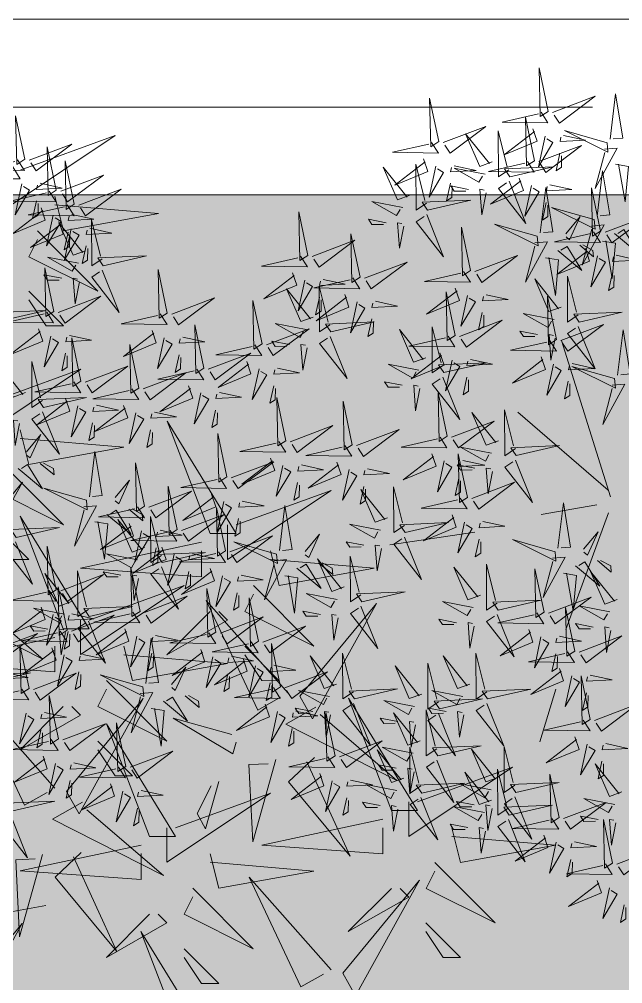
# Model space of a CAD drawing. Header units: millimetres. Extents: x 56222 to 120458, y -162468 to -121287.
# Drawn here: x 115799.9 to 115815.37, y -158119.35 to -158094.63 of the extents above; entities that cross this region are included whole.
import ezdxf

# ---------------------------------------------------------------- set-up
doc = ezdxf.new("R2010")
doc.units = ezdxf.units.MM
doc.header["$MEASUREMENT"] = 0
doc.linetypes.add('ACAD_ISO04W100', pattern=[30, 24, -3, 0, -3])
doc.layers.add('GARDEN', color=7, linetype='Continuous')
for name, color, linetype, lineweight in [('GROUND FLOOR', 7, 'Continuous', 9), ('L-shrub', 63, 'Continuous', 5), ('X_GARDEN ( HATCH )', 251, 'Continuous', 9)]:
    doc.layers.add(name, color=color, linetype=linetype, lineweight=lineweight)

# ---------------------------------------------------------------- blocks, each defined once
blk = doc.blocks.new('bamboo')
at = {"layer": 'L-shrub', "color": 32}
for p, q in [((-12.4, 39.5), (-247.1, 564.2)), ((-23.6, 61.9), (-370, 296.3)), ((-57.1, 6), (-247.1, -49.8)), ((-12.4, -16.3), (-113, -440.5)), ((-470.6, -139.1), (-761.2, -217.2)), ((-124.2, -652.6), (-157.7, -842.3))]:
    blk.add_line(p, q, dxfattribs=at)
at = {"layer": 'L-shrub'}
for points in [[(-387.8, 1356.5), (-437.1, 1504.1), (-413.6, 1335.2), (-387.8, 1356.5)], [(-372, 1355), (-230.1, 1428.5), (-343.6, 1320.5), (-364.9, 1346.4)], [(-160.7, 1284.9), (-160, 1444.8), (-116.9, 1294.1), (-149.7, 1287.2)], [(581.6, 1302), (532.2, 1449.6), (555.7, 1280.7), (581.6, 1302)], [(597.3, 1300.4), (739.2, 1374), (625.7, 1265.9), (604.4, 1291.8)], [(704.4, 1206.5), (655.1, 1354.1), (678.6, 1185.2), (704.4, 1206.5)], [(-412.1, 1350.9), (-383.7, 1316.4), (-543.9, 1300.2), (-420.7, 1343.8)], [(-415.1, 1179.2), (-464.4, 1326.8), (-440.9, 1157.9), (-415.1, 1179.2)], [(-433.8, 1289.5), (-414, 1248), (-523, 1187.1), (-426.7, 1280.9)], [(-169.3, 1271.7), (-323, 1296.4), (-162.4, 1238.9), (-169.3, 1271.7)], [(557.2, 1296.4), (585.7, 1261.9), (425.4, 1245.7), (548.6, 1289.3)], [(772.7, 1165.6), (723.3, 1313.2), (746.9, 1144.3), (772.7, 1165.6)], [(-740.7, 1205), (-598.8, 1278.5), (-712.2, 1170.5), (-733.6, 1196.4)], [(-500.1, 1137.3), (-534, 1108.2), (-553.5, 1268), (-507.4, 1145.8)], [(-399.4, 1177.7), (-257.4, 1251.3), (-370.9, 1143.2), (-392.2, 1169.1)], [(-388.2, 1269.3), (-398.7, 1159.2), (-358.2, 1250.5), (-381.1, 1260.6)], [(-323.8, 1278.9), (-245.2, 1271.3), (-333.9, 1256.1), (-332.4, 1271.8)], [(-175.7, 1247.6), (-131.9, 1256.8), (-191.9, 1107.3), (-173.4, 1236.6)], [(720.2, 1205), (862.1, 1278.5), (748.6, 1170.5), (727.3, 1196.4)], [(-561.9, 1157.8), (-603.1, 1137.1), (-666.2, 1244.8), (-570.4, 1150.5)], [(645.6, 1224.3), (724.2, 1216.7), (635.4, 1201.5), (637, 1217.2)], [(788.4, 1164.1), (930.3, 1237.6), (816.9, 1129.6), (795.5, 1155.5)], [(-329.8, 1216), (-335.8, 1153.1), (-318.6, 1167.3), (-322.7, 1207.4)], [(-131.4, 1199.8), (-85.3, 1198.1), (-81.9, 1073.4), (-120.4, 1202.1)], [(680.1, 1200.9), (708.6, 1166.4), (548.3, 1150.2), (671.5, 1193.8)], [(581.2, 1214.7), (570.7, 1104.6), (611.1, 1195.9), (588.3, 1206.1)], [(-439.4, 1173.7), (-411, 1139.2), (-571.2, 1122.9), (-448, 1166.6)], [(-494, 1113.1), (-347.5, 1165.5), (-515.9, 1138.5), (-494, 1113.1)], [(-174.3, 1012.2), (-173.7, 1172.1), (-130.6, 1021.4), (-163.4, 1014.5)], [(748.4, 1160), (776.8, 1125.5), (616.6, 1109.3), (739.8, 1152.9)], [(639.6, 1161.5), (633.5, 1098.6), (650.8, 1112.8), (646.7, 1152.8)], [(-802.5, 1139.6), (-782.6, 1098), (-891.6, 1037.1), (-795.3, 1130.9)], [(-773.2, 987.3), (-807.1, 958.2), (-826.6, 1118), (-780.4, 995.8)], [(-756.8, 1119.3), (-767.3, 1009.2), (-726.8, 1100.5), (-749.7, 1110.6)], [(-692.4, 1128.9), (-613.8, 1121.3), (-702.5, 1106.1), (-701, 1121.8)], [(-581.3, 1111.7), (-691.5, 1120), (-599.4, 1081.4), (-589.8, 1104.4)], [(658.4, 1139.6), (678.2, 1098), (569.2, 1037.1), (665.5, 1130.9)], [(704, 1119.3), (693.5, 1009.2), (734, 1100.5), (711.2, 1110.6)], [(768.4, 1128.9), (847.1, 1121.3), (758.3, 1106.1), (759.8, 1121.8)], [(892.5, 987.3), (858.6, 958.2), (839.1, 1118), (885.2, 995.8)], [(-461.1, 1112.3), (-441.3, 1070.7), (-550.3, 1009.8), (-454, 1103.7)], [(-495.2, 1097.3), (-418.8, 957), (-529.1, 1068.2), (-503.7, 1090.1)], [(-415.5, 1092), (-426, 981.9), (-385.5, 1073.2), (-408.4, 1083.4)], [(-365.5, 930.4), (-364.8, 1090.2), (-321.7, 939.6), (-354.5, 932.7)], [(-351.1, 1101.6), (-272.5, 1094), (-361.2, 1078.8), (-359.7, 1094.5)], [(-155.7, 961.1), (-205, 1108.7), (-181.5, 939.8), (-155.7, 961.1)], [(726.6, 1098.6), (746.5, 1057), (637.5, 996.2), (733.8, 1090)], [(830.7, 1007.8), (789.5, 987.1), (726.4, 1094.8), (822.2, 1000.5)], [(836.7, 1088), (915.3, 1080.4), (826.6, 1065.2), (828.1, 1080.9)], [(-698.4, 1066), (-704.4, 1003.1), (-687.2, 1017.3), (-691.3, 1057.4)], [(-633.3, 1052.3), (-696.3, 1057), (-681.8, 1040.1), (-641.8, 1045)], [(-570.3, 1047.5), (-576.3, 968.8), (-593.4, 1057.2), (-577.6, 1056)], [(762.4, 1066), (756.4, 1003.1), (773.6, 1017.3), (769.5, 1057.4)], [(772.3, 1078.4), (761.8, 968.3), (802.3, 1059.6), (779.4, 1069.7)], [(-357.1, 1038.7), (-363.1, 975.8), (-345.9, 990), (-350, 1030.1)], [(-183, 999), (-336.7, 1023.7), (-176.1, 966.2), (-183, 999)], [(-140, 959.5), (2, 1033.1), (-111.5, 925), (-132.8, 950.9)], [(830.7, 1025.1), (824.7, 962.2), (841.9, 976.4), (837.8, 1016.5)], [(898.5, 963.1), (1045.1, 1015.5), (876.7, 988.5), (898.5, 963.1)], [(-275.7, 937.9), (-232.5, 1004), (-260.1, 918.3), (-273.4, 927)], [(-189.3, 974.8), (-145.6, 984), (-205.5, 834.6), (-187, 963.9)], [(-854.3, 961.7), (-964.6, 970), (-872.5, 931.4), (-862.8, 954.4)], [(-768.3, 947.3), (-691.9, 807), (-802.2, 918.2), (-776.8, 940.1)], [(-180, 955.5), (-151.6, 921), (-311.8, 904.8), (-188.6, 948.4)], [(-105.9, 958.2), (-13.2, 897.8), (-75.4, 976), (-94.9, 960.5)], [(811.3, 961.7), (701, 970), (793.1, 931.4), (802.8, 954.4)], [(897.3, 947.3), (973.8, 807), (863.4, 918.2), (888.9, 940.1)], [(1141.3, 824.7), (1092, 972.3), (1115.5, 803.4), (1141.3, 824.7)], [(-592.6, 770.2), (-641.9, 917.8), (-618.4, 748.9), (-592.6, 770.2)], [(-374.1, 917.2), (-527.8, 941.9), (-367.2, 884.4), (-374.1, 917.2)], [(-145, 927.1), (-99, 925.4), (-95.6, 800.6), (-134.1, 929.4)], [(745.4, 783.8), (696, 931.4), (719.6, 762.5), (745.4, 783.8)], [(-843.4, 897.5), (-849.4, 818.8), (-866.4, 907.2), (-850.7, 906)], [(-380.5, 893), (-336.7, 902.2), (-396.6, 752.7), (-378.2, 882.1)], [(-297, 876.4), (-204.4, 816), (-266.5, 894.2), (-286.1, 878.7)], [(-201.7, 894.1), (-181.9, 852.5), (-290.9, 791.6), (-194.6, 885.5)], [(-222.7, 903.4), (-169.8, 868.9), (-174.4, 890.7), (-211.8, 905.7)], [(-91.7, 883.5), (-13.1, 875.8), (-101.8, 860.6), (-100.3, 876.4)], [(759.2, 902.3), (696.2, 907), (710.8, 890.1), (750.8, 895)], [(822.2, 897.5), (816.2, 818.8), (799.2, 907.2), (815, 906)], [(1157.1, 823.2), (1299, 896.7), (1185.5, 788.7), (1164.2, 814.6)], [(-336.2, 845.3), (-290.1, 843.6), (-286.7, 718.8), (-325.2, 847.6)], [(-156.1, 873.8), (-166.6, 763.7), (-126.1, 855), (-149, 865.2)], [(761.1, 782.3), (903, 855.8), (789.6, 747.8), (768.2, 773.7)], [(-576.8, 768.6), (-434.9, 842.2), (-548.4, 734.1), (-569.7, 760)], [(-97.7, 820.6), (-103.7, 757.7), (-86.5, 771.9), (-90.6, 811.9)], [(1117, 819.1), (1145.4, 784.6), (985.2, 768.4), (1108.4, 812)], [(-199.8, 660.1), (-233.7, 630.9), (-253.2, 790.8), (-207, 668.5)], [(570.9, 731.3), (717.4, 783.7), (549, 756.7), (570.9, 731.3)], [(721.1, 778.2), (749.5, 743.7), (589.3, 727.5), (712.5, 771.1)], [(1291.5, 647.4), (1242.1, 795), (1265.7, 626.1), (1291.5, 647.4)], [(-959.1, 700.5), (-817.2, 774), (-930.7, 666), (-952, 691.8)], [(-616.9, 764.6), (-588.5, 730.1), (-748.7, 713.9), (-625.5, 757.5)], [(-261.6, 680.5), (-302.7, 659.9), (-365.8, 767.6), (-270, 673.2)], [(1095.3, 757.7), (1115.1, 716.2), (1006.1, 655.3), (1102.4, 749.1)], [(1205.3, 747.1), (1283.9, 739.5), (1195.2, 724.3), (1196.7, 740)], [(-264.9, 565.6), (-314.3, 713.2), (-290.7, 544.3), (-264.9, 565.6)], [(699.3, 716.8), (719.2, 675.2), (610.2, 614.4), (706.4, 708.2)], [(1140.9, 737.5), (1130.4, 627.4), (1170.9, 718.7), (1148, 728.8)], [(1307.2, 645.9), (1449.1, 719.5), (1335.7, 611.4), (1314.3, 637.3)], [(-638.6, 703.2), (-618.8, 661.6), (-727.8, 600.7), (-631.5, 694.6)], [(-593, 682.9), (-603.5, 572.8), (-563, 664.1), (-585.9, 674.3)], [(-528.6, 692.6), (-450, 684.9), (-538.7, 669.7), (-537.2, 685.5)], [(-193.7, 635.8), (-47.1, 688.2), (-215.5, 661.2), (-193.7, 635.8)], [(745, 696.6), (734.5, 586.5), (774.9, 677.8), (752.1, 687.9)], [(809.4, 706.2), (888, 698.6), (799.3, 683.4), (800.8, 699.1)], [(868.3, 552), (818.9, 699.6), (842.4, 530.7), (868.3, 552)], [(1073.1, 552), (1023.7, 699.6), (1047.2, 530.7), (1073.1, 552)], [(1199.3, 684.2), (1193.3, 621.3), (1210.5, 635.5), (1206.4, 675.6)], [(-280.9, 634.5), (-391.2, 642.7), (-299.1, 604.1), (-289.4, 627.2)], [(803.4, 643.3), (797.4, 580.4), (814.6, 594.6), (810.5, 634.7)], [(-910.8, 624.4), (-832.2, 616.8), (-921, 601.5), (-919.5, 617.3)], [(-534.6, 629.7), (-540.6, 566.8), (-523.4, 581), (-527.5, 621)], [(-249.2, 564.1), (-107.3, 637.7), (-220.7, 529.6), (-242.1, 555.5)], [(-194.9, 620.1), (-118.4, 479.7), (-228.8, 591), (-203.4, 612.8)], [(-37.8, 466.8), (-37.2, 626.6), (5.9, 476), (-26.9, 469.1)], [(884, 550.5), (1025.9, 624), (912.4, 516), (891.1, 541.8)], [(1088.8, 550.5), (1230.7, 624), (1117.2, 516), (1095.9, 541.8)], [(1267.2, 641.9), (1295.6, 607.4), (1135.4, 591.1), (1258.6, 634.8)], [(-333, 575), (-396, 579.7), (-381.4, 562.8), (-341.5, 567.7)], [(-270, 570.3), (-276, 491.5), (-293, 579.9), (-277.2, 578.7)], [(680.5, 489.6), (639.3, 469), (576.2, 576.7), (672, 482.3)], [(742.3, 469.2), (708.4, 440), (688.9, 599.9), (735, 477.6)], [(1245.4, 580.5), (1265.3, 538.9), (1156.3, 478), (1252.6, 571.9)], [(-289.2, 560), (-260.8, 525.6), (-421, 509.3), (-297.8, 552.9)], [(843.9, 546.4), (872.4, 511.9), (712.1, 495.7), (835.3, 539.3)], [(1048.7, 546.4), (1077.2, 511.9), (916.9, 495.7), (1040.1, 539.3)], [(1291.1, 560.2), (1280.6, 450.1), (1321.1, 541.4), (1298.2, 551.6)], [(1355.5, 569.8), (1434.1, 562.2), (1345.4, 547), (1346.9, 562.7)], [(-712.1, 448.7), (-753.3, 428.1), (-816.4, 535.7), (-720.6, 441.4)], [(-200.9, 488), (-122.3, 480.4), (-211, 465.2), (-209.5, 480.9)], [(-46.5, 453.6), (-200.1, 478.3), (-39.6, 420.8), (-46.5, 453.6)], [(748.4, 444.9), (894.9, 497.3), (726.5, 470.3), (748.4, 444.9)], [(822.2, 485), (842, 443.4), (733.1, 382.6), (829.3, 476.4)], [(932.3, 474.4), (1010.9, 466.8), (922.2, 451.6), (923.7, 467.3)], [(1027, 485), (1046.8, 443.4), (937.9, 382.6), (1034.1, 476.4)], [(1137.1, 474.4), (1215.7, 466.8), (1126.9, 451.6), (1128.4, 467.3)], [(1349.5, 506.9), (1343.5, 444), (1360.7, 458.2), (1356.6, 498.3)], [(867.9, 464.7), (857.4, 354.7), (897.8, 446), (875, 456.1)], [(1072.7, 464.7), (1062.1, 354.7), (1102.6, 446), (1079.8, 456.1)], [(-731.5, 402.7), (-841.7, 410.9), (-749.6, 372.3), (-739.9, 395.4)], [(-206.9, 425.1), (-212.9, 362.2), (-195.7, 376.4), (-199.8, 416.5)], [(-52.8, 429.4), (-9, 438.6), (-69, 289.1), (-50.5, 418.5)], [(747.2, 429.2), (823.6, 288.8), (713.3, 400), (738.7, 421.9)], [(926.3, 411.5), (920.3, 348.6), (937.5, 362.8), (933.4, 402.9)], [(1131.1, 411.5), (1125, 348.6), (1142.3, 362.8), (1138.2, 402.9)], [(672.1, 379.4), (666.1, 300.6), (649, 389), (664.8, 387.8)], [(-783.5, 343.2), (-846.5, 347.9), (-832, 331), (-792, 335.9)], [(-720.5, 338.5), (-726.5, 259.7), (-743.5, 348.1), (-727.8, 346.9)], [(707.3, 283.4), (750.5, 349.5), (722.8, 263.8), (709.6, 272.4)], [(-606.2, 183.8), (-655.6, 331.4), (-632, 162.5), (-606.2, 183.8)], [(945.2, 153.2), (945.8, 313), (988.9, 162.4), (956.1, 155.5)], [(-425.4, 189.6), (-466.6, 169), (-529.7, 276.7), (-433.9, 182.4)], [(-363.6, 169.2), (-397.5, 140), (-417, 299.9), (-370.9, 177.6)], [(1141.3, 142.9), (1092, 290.5), (1115.5, 121.6), (1141.3, 142.9)], [(-590.5, 182.3), (-448.6, 255.9), (-562, 147.8), (-583.4, 173.7)], [(686, 221.8), (778.6, 161.5), (716.5, 239.7), (696.9, 224.1)], [(760.2, 248.9), (813.2, 214.4), (808.6, 236.2), (771.2, 251.2)], [(1035, 160.6), (1078.2, 226.8), (1050.5, 141.1), (1037.3, 149.7)], [(1157.1, 141.4), (1299, 214.9), (1185.5, 106.9), (1164.2, 132.8)], [(1264.2, 74.7), (1214.8, 222.3), (1238.4, 53.4), (1264.2, 74.7)], [(-630.5, 178.2), (-602.1, 143.7), (-762.3, 127.5), (-639.2, 171.1)], [(-357.5, 145), (-210.9, 197.3), (-379.3, 170.3), (-357.5, 145)], [(-444.7, 143.6), (-555, 151.8), (-462.9, 113.3), (-453.2, 136.3)], [(936.5, 139.9), (782.9, 164.7), (943.4, 107.2), (936.5, 139.9)], [(1117, 137.3), (1145.4, 102.8), (985.2, 86.6), (1108.4, 130.2)], [(1279.9, 73.2), (1421.8, 146.8), (1308.4, 38.7), (1287, 64.6)], [(1441.7, 20.2), (1392.3, 167.8), (1415.9, -1.1), (1441.7, 20.2)], [(-510.6, -20.7), (-560, 126.9), (-536.5, -42), (-510.6, -20.7)], [(-542.2, 106.2), (-463.6, 98.6), (-552.3, 83.4), (-550.8, 99.1)], [(930.2, 115.8), (973.9, 125), (914, -24.5), (932.5, 104.9)], [(1013.6, 99.1), (1106.3, 38.8), (1044.2, 116.9), (1024.6, 101.4)], [(1087.9, 126.1), (1140.9, 91.6), (1136.3, 113.5), (1098.9, 128.4)], [(1220.1, -21.7), (1186.2, -50.9), (1166.7, 109), (1212.8, -13.3)], [(-606.6, 96.6), (-617.1, -13.5), (-576.7, 77.8), (-599.5, 88)], [(-496.8, 84.1), (-559.8, 88.8), (-545.3, 71.9), (-505.3, 76.8)], [(974.5, 68.1), (1020.5, 66.3), (1023.9, -58.4), (985.4, 70.4)], [(1095.3, 76), (1115.1, 34.4), (1006.1, -26.5), (1102.4, 67.3)], [(1158.3, -1.3), (1117.1, -21.9), (1054.1, 85.8), (1149.8, -8.5)], [(1239.9, 69.2), (1268.3, 34.7), (1108.1, 18.4), (1231.3, 62.1)], [(1457.4, 18.7), (1599.3, 92.2), (1485.9, -15.8), (1464.5, 10)], [(-548.2, 43.3), (-554.2, -19.6), (-537, -5.4), (-541.1, 34.7)], [(-494.9, -22.2), (-353, 51.3), (-466.5, -56.7), (-487.8, -30.9)], [(1140.9, 55.7), (1130.4, -54.4), (1170.9, 36.9), (1148, 47)], [(1205.3, 65.3), (1283.9, 57.7), (1195.2, 42.5), (1196.7, 58.2)], [(707.4, -18.7), (854, 33.7), (685.6, 6.7), (707.4, -18.7)], [(1218.1, 7.8), (1238, -33.8), (1129, -94.7), (1225.2, -0.8)], [(1199.3, 2.4), (1193.3, -60.5), (1210.5, -46.3), (1206.4, -6.2)], [(1226.2, -46), (1372.8, 6.4), (1204.4, -20.6), (1226.2, -46)], [(1417.4, 14.6), (1445.8, -19.9), (1285.6, -36.1), (1408.7, 7.5)], [(-535, -26.3), (-506.5, -60.8), (-666.8, -77), (-543.6, -33.4)], [(-174.3, -160.5), (-173.7, -0.6), (-130.6, -151.3), (-163.4, -158.2)], [(1263.8, -12.5), (1253.3, -122.6), (1293.7, -31.3), (1270.9, -21.1)], [(1328.2, -2.9), (1406.8, -10.5), (1318.1, -25.7), (1319.6, -10)], [(706.2, -34.4), (782.6, -174.8), (672.3, -63.6), (697.7, -41.7)], [(868.3, -184.3), (818.9, -36.7), (842.4, -205.6), (868.3, -184.3)], [(1139, -47.3), (1028.7, -39.1), (1120.8, -77.6), (1130.5, -54.6)], [(1225, -61.7), (1301.4, -202.1), (1191.1, -90.8), (1216.5, -69)], [(1395.6, -46.8), (1415.5, -88.4), (1306.5, -149.2), (1402.7, -55.4)], [(1322.2, -65.8), (1316.2, -128.7), (1333.4, -114.5), (1329.3, -74.4)], [(1441.3, -67.1), (1430.8, -177.1), (1471.2, -85.8), (1448.4, -75.7)], [(1505.7, -57.4), (1584.3, -65), (1495.6, -80.2), (1497.1, -64.5)], [(-556.7, -87.7), (-536.9, -129.3), (-645.8, -190.1), (-549.6, -96.3)], [(-446.7, -98.3), (-368, -105.9), (-456.8, -121.2), (-455.3, -105.4)], [(-84.5, -153), (-41.3, -86.9), (-69, -172.5), (-82.2, -163.9)], [(1168.6, -225.3), (1119.3, -77.6), (1142.8, -246.6), (1168.6, -225.3)], [(-712.5, -168.7), (-565.9, -116.3), (-734.3, -143.3), (-712.5, -168.7)], [(-511, -108), (-521.6, -218), (-481.1, -126.7), (-503.9, -116.6)], [(926.2, -219.4), (885, -240.1), (822, -132.4), (917.7, -226.7)], [(884, -185.9), (1025.9, -112.3), (912.4, -220.4), (891.1, -194.5)], [(988, -239.9), (954.1, -269), (934.6, -109.2), (980.8, -231.4)], [(1086.9, -106.8), (1023.9, -102.1), (1038.4, -119), (1078.4, -114.1)], [(1149.9, -111.5), (1143.9, -190.3), (1126.9, -101.9), (1142.6, -103)], [(1441.7, -266.2), (1392.3, -118.6), (1415.9, -287.5), (1441.7, -266.2)], [(1499.7, -120.3), (1493.7, -183.2), (1510.9, -169), (1506.8, -128.9)], [(-452.7, -161.2), (-458.7, -224.1), (-441.4, -209.9), (-445.5, -169.8)], [(1184.4, -226.8), (1326.3, -153.2), (1212.8, -261.3), (1191.5, -235.4)], [(-189.3, -197.8), (-145.6, -188.6), (-205.5, -338.1), (-187, -208.8)], [(-105.9, -214.5), (-13.2, -274.9), (-75.4, -196.7), (-94.9, -212.2)], [(-31.6, -187.5), (21.3, -222), (16.7, -200.1), (-20.7, -185.2)], [(843.9, -189.9), (872.4, -224.4), (712.1, -240.6), (835.3, -197)], [(922.9, -320.7), (873.5, -173.1), (897.1, -342), (922.9, -320.7)], [(1457.4, -267.7), (1599.3, -194.1), (1485.9, -302.2), (1464.5, -276.3)], [(52.5, -314.9), (11.3, -335.6), (-51.8, -227.9), (44, -322.2)], [(994.1, -264.1), (1140.7, -211.8), (972.3, -238.7), (994.1, -264.1)], [(1144.3, -230.8), (1172.7, -265.3), (1012.5, -281.6), (1135.7, -237.9)], [(-425.4, -355.8), (-466.6, -376.5), (-529.7, -268.8), (-433.9, -363.1)], [(-363.6, -376.3), (-397.5, -405.4), (-417, -245.5), (-370.9, -367.8)], [(-196.6, -388.9), (-246, -241.3), (-222.5, -410.2), (-196.6, -388.9)], [(-145, -245.6), (-99, -247.3), (-95.6, -372), (-134.1, -243.3)], [(822.2, -251.3), (842, -292.9), (733.1, -353.8), (829.3, -259.9)], [(906.9, -265.5), (796.6, -257.2), (888.7, -295.8), (898.4, -272.8)], [(932.3, -262), (1010.9, -269.6), (922.2, -284.8), (923.7, -269.1)], [(938.6, -322.2), (1080.5, -248.7), (967.1, -356.7), (945.7, -330.8)], [(867.9, -271.6), (857.4, -381.7), (897.8, -290.4), (875, -280.2)], [(992.9, -279.9), (1069.3, -420.3), (959, -309), (984.4, -287.2)], [(1122.6, -292.2), (1142.4, -333.8), (1033.4, -394.7), (1129.7, -300.8)], [(1232.6, -302.9), (1311.2, -310.5), (1222.5, -325.7), (1224, -310)], [(1417.4, -271.7), (1445.8, -306.2), (1285.6, -322.5), (1408.7, -278.8)], [(-180.9, -390.4), (-39, -316.9), (-152.5, -424.9), (-173.8, -399)], [(898.6, -326.3), (927, -360.8), (766.8, -377), (889.9, -333.4)], [(854.8, -325), (791.8, -320.2), (806.4, -337.2), (846.3, -332.2)], [(917.8, -329.7), (911.8, -408.4), (894.8, -320), (910.5, -321.2)], [(926.3, -324.9), (920.3, -387.8), (937.5, -373.5), (933.4, -333.5)], [(1168.2, -312.5), (1157.7, -422.6), (1198.2, -331.3), (1175.3, -321.1)], [(1218.2, -474.1), (1218.9, -314.2), (1262, -464.9), (1229.2, -471.8)], [(1395.6, -333.1), (1415.5, -374.7), (1306.5, -435.6), (1402.7, -341.7)], [(-357.5, -400.5), (-210.9, -348.1), (-379.3, -375.1), (-357.5, -400.5)], [(-73.8, -511.6), (-123.1, -364), (-99.6, -532.9), (-73.8, -511.6)], [(33.1, -361), (-77.2, -352.7), (14.9, -391.3), (24.6, -368.2)], [(679.2, -417.7), (821.1, -344.1), (707.7, -452.2), (686.3, -426.3)], [(1226.6, -365.8), (1220.6, -428.7), (1237.8, -414.5), (1233.7, -374.4)], [(1441.3, -353.4), (1430.8, -463.5), (1471.2, -372.2), (1448.4, -362)], [(1505.7, -343.8), (1584.3, -351.4), (1495.6, -366.6), (1497.1, -350.9)], [(-444.7, -401.9), (-555, -393.6), (-462.9, -432.2), (-453.2, -409.1)], [(-221, -394.5), (-192.5, -429), (-352.8, -445.2), (-229.6, -401.6)], [(813.7, -538.9), (764.3, -391.3), (787.8, -560.2), (813.7, -538.9)], [(876.8, -387.7), (896.6, -429.3), (787.7, -490.1), (883.9, -396.3)], [(986.9, -398.3), (1065.5, -405.9), (976.8, -421.1), (978.3, -405.4)], [(1308, -466.6), (1351.2, -400.5), (1323.6, -486.2), (1310.3, -477.5)], [(-19, -420.4), (-82, -415.7), (-67.4, -432.6), (-27.4, -427.7)], [(44, -425.1), (38, -503.9), (21, -415.5), (36.8, -416.7)], [(922.5, -407.9), (912, -518), (952.4, -426.7), (929.6, -416.6)], [(1499.7, -406.7), (1493.7, -469.6), (1510.9, -455.4), (1506.8, -415.3)], [(-132.6, -466.5), (-54, -474.1), (-142.8, -489.3), (-141.3, -473.6)], [(-58, -513.1), (83.9, -439.6), (-29.6, -547.6), (-50.9, -521.7)], [(829.4, -540.4), (971.3, -466.8), (857.8, -574.9), (836.5, -549)], [(980.9, -461.2), (974.9, -524.1), (992.1, -509.9), (988, -469.8)], [(1209.6, -487.3), (1055.9, -462.6), (1216.5, -520.1), (1209.6, -487.3)], [(666.4, -536.8), (813, -484.5), (644.6, -511.4), (666.4, -536.8)], [(727.5, -493.8), (806.1, -501.4), (717.4, -516.6), (718.9, -500.9)], [(1203.3, -511.5), (1247, -502.3), (1187.1, -651.7), (1205.5, -522.4)], [(1361, -501.1), (1413.9, -535.6), (1409.3, -513.8), (1371.9, -498.8)], [(-138.6, -529.4), (-144.7, -592.3), (-127.4, -578.1), (-131.5, -538)], [(1286.7, -528.1), (1379.3, -588.5), (1317.2, -510.3), (1297.6, -525.8)], [(789.3, -544.5), (817.8, -578.9), (657.5, -595.2), (780.7, -551.6)], [(936.5, -702.5), (887.2, -554.9), (910.7, -723.8), (936.5, -702.5)], [(1247.5, -559.2), (1293.6, -560.9), (1297, -685.7), (1258.5, -556.9)], [(-74.2, -598.9), (-84.7, -708.9), (-44.2, -617.6), (-67, -607.5)], [(-9.8, -589.2), (68.8, -596.8), (-19.9, -612), (-18.4, -596.3)], [(813.3, -626.1), (802.7, -736.2), (843.2, -644.9), (820.4, -634.7)], [(877.7, -616.5), (956.3, -624.1), (867.5, -639.3), (869, -623.6)], [(952.3, -704), (1094.2, -630.5), (980.7, -738.5), (959.4, -712.7)], [(1182.3, -770.7), (1132.9, -623.1), (1156.5, -792), (1182.3, -770.7)], [(-15.8, -652.1), (-21.8, -715), (-4.6, -700.8), (-8.7, -660.7)], [(912.2, -708.1), (940.6, -742.6), (780.4, -758.8), (903.6, -715.2)], [(871.6, -679.4), (865.6, -742.3), (882.9, -728.1), (878.8, -688)], [(1198, -772.2), (1339.9, -698.7), (1226.5, -806.7), (1205.1, -780.8)], [(890.5, -769.5), (910.3, -811.1), (801.3, -871.9), (897.6, -778.1)], [(1158, -776.3), (1186.4, -810.8), (1026.2, -827), (1149.3, -783.4)], [(1000.5, -780.1), (1079.1, -787.7), (990.4, -802.9), (991.9, -787.2)], [(1246.3, -848.3), (1324.9, -855.9), (1236.2, -871.1), (1237.7, -855.4)]]:
    blk.add_lwpolyline(points, dxfattribs=at)
at = {"layer": 'L-shrub', "color": 78}
for points in [[(-756.4, 1206.5), (-805.8, 1354.1), (-782.2, 1185.2), (-756.4, 1206.5)], [(-780.7, 1200.9), (-752.3, 1166.4), (-912.5, 1150.2), (-789.3, 1193.8)], [(-835, 1007.8), (-876.2, 987.1), (-939.2, 1094.8), (-843.4, 1000.5)], [(-767.1, 963.1), (-620.5, 1015.5), (-788.9, 988.5), (-767.1, 963.1)], [(-1166, 756.5), (-1215.3, 904.1), (-1191.8, 735.2), (-1166, 756.5)], [(-906.4, 902.3), (-969.4, 907), (-954.8, 890.1), (-914.9, 895)], [(-974.8, 702), (-1024.2, 849.6), (-1000.7, 680.7), (-974.8, 702)], [(-1150.2, 755), (-1008.3, 828.6), (-1121.8, 720.5), (-1143.1, 746.4)], [(-1190.3, 750.9), (-1161.9, 716.5), (-1322.1, 700.2), (-1198.9, 743.8)], [(-1212, 689.6), (-1192.2, 648), (-1301.2, 587.1), (-1204.9, 680.9)], [(-999.2, 696.4), (-970.7, 661.9), (-1131, 645.7), (-1007.8, 689.3)], [(-1102, 678.9), (-1023.4, 671.3), (-1112.1, 656.1), (-1110.6, 671.8)], [(-619.9, 538.4), (-669.2, 686), (-645.7, 517), (-619.9, 538.4)], [(-1166.4, 669.3), (-1176.9, 559.2), (-1136.4, 650.5), (-1159.3, 660.7)], [(-1059.9, 523.7), (-1093.8, 494.6), (-1113.3, 654.4), (-1067.1, 532.2)], [(-1121.7, 544.2), (-1162.9, 523.5), (-1225.9, 631.2), (-1130.2, 536.9)], [(-1108, 616), (-1114, 553.1), (-1096.8, 567.3), (-1100.9, 607.4)], [(-1020.9, 635), (-1001.1, 593.4), (-1110, 532.6), (-1013.8, 626.4)], [(-975.2, 614.7), (-985.8, 504.7), (-945.3, 596), (-968.1, 606.1)], [(-604.1, 536.8), (-462.2, 610.4), (-575.7, 502.3), (-597, 528.2)], [(-1288.8, 429.3), (-1338.2, 576.9), (-1314.7, 408), (-1288.8, 429.3)], [(-1053.8, 499.5), (-907.2, 551.9), (-1075.6, 524.9), (-1053.8, 499.5)], [(-916.9, 561.5), (-922.9, 498.6), (-905.6, 512.8), (-909.7, 552.9)], [(-650.3, 428.2), (-684.2, 399.1), (-703.7, 559), (-657.6, 436.7)], [(-644.2, 532.8), (-615.8, 498.3), (-776, 482), (-652.8, 525.7)], [(-1273.1, 427.7), (-1131.2, 501.3), (-1244.7, 393.3), (-1266, 419.1)], [(-1141, 498.1), (-1251.3, 506.4), (-1159.2, 467.8), (-1149.5, 490.8)], [(-1055, 483.7), (-978.6, 343.4), (-1088.9, 454.6), (-1063.5, 476.4)], [(-311, 498.7), (-291.1, 457.1), (-400.1, 396.2), (-303.9, 490)], [(-265.3, 478.4), (-275.8, 368.3), (-235.4, 459.6), (-258.2, 469.8)], [(-1193.1, 438.6), (-1256.1, 443.4), (-1241.5, 426.4), (-1201.6, 431.4)], [(-1130.1, 433.9), (-1136.1, 355.2), (-1153.1, 443.6), (-1137.4, 442.4)], [(-665.9, 471.4), (-646.1, 429.8), (-755.1, 368.9), (-658.8, 462.8)], [(-644.2, 404), (-497.6, 456.4), (-666, 429.4), (-644.2, 404)], [(-620.3, 451.1), (-630.8, 341), (-590.3, 432.3), (-613.2, 442.5)], [(-555.9, 460.7), (-477.3, 453.1), (-566, 437.9), (-564.5, 453.6)], [(-1313.2, 423.7), (-1284.7, 389.2), (-1445, 373), (-1321.8, 416.6)], [(-645.4, 388.3), (-569, 247.9), (-679.3, 359.1), (-653.9, 381)], [(-561.9, 397.8), (-567.9, 334.9), (-550.7, 349.1), (-554.8, 389.2)], [(-1334.9, 362.3), (-1315.1, 320.7), (-1424, 259.8), (-1327.8, 353.7)], [(-1289.2, 342), (-1299.8, 231.9), (-1259.3, 323.3), (-1282.1, 333.4)], [(-1224.9, 351.7), (-1146.2, 344), (-1235, 328.8), (-1233.5, 344.6)], [(-1230.9, 288.8), (-1236.9, 225.9), (-1219.6, 240.1), (-1223.8, 280.1)], [(-1166, 102), (-1215.3, 249.6), (-1191.8, 80.7), (-1166, 102)], [(-933.9, 115.6), (-983.2, 263.3), (-959.7, 94.3), (-933.9, 115.6)], [(-1150.2, 100.5), (-1008.3, 174), (-1121.8, 66), (-1143.1, 91.9)], [(-918.2, 114.1), (-776.2, 187.7), (-889.7, 79.6), (-911, 105.5)], [(-958.2, 110.1), (-929.8, 75.6), (-1090, 59.3), (-966.8, 103)], [(-652.3, 116.9), (-632.5, 75.3), (-741.4, 14.4), (-645.2, 108.2)], [(-358.7, 129.2), (-282.3, -11.2), (-392.6, 100.1), (-367.2, 121.9)], [(-1357.1, -48), (-1406.5, 99.6), (-1382.9, -69.3), (-1357.1, -48)], [(-1190.3, 96.4), (-1161.9, 61.9), (-1322.1, 45.7), (-1198.9, 89.3)], [(-433.8, 79.4), (-439.8, 0.6), (-456.8, 89), (-441.1, 87.9)], [(-1212, 35.1), (-1192.2, -6.5), (-1301.2, -67.4), (-1204.9, 26.4)], [(-979.9, 48.7), (-960.1, 7.1), (-1069.1, -53.8), (-972.8, 40.1)], [(-869.9, 38), (-791.3, 30.4), (-880, 15.2), (-878.5, 30.9)], [(-1341.4, -49.5), (-1199.5, 24), (-1312.9, -84), (-1334.3, -58.1)], [(-1166.4, 14.8), (-1176.9, -95.3), (-1136.4, -4), (-1159.3, 6.1)], [(-1102, 24.4), (-1023.4, 16.8), (-1112.1, 1.6), (-1110.6, 17.3)], [(-934.3, 28.4), (-944.8, -81.7), (-904.3, 9.6), (-927.2, 19.8)], [(-875.9, -24.9), (-881.9, -87.8), (-864.7, -73.6), (-868.8, -33.5)], [(-718.6, -144.5), (-752.5, -173.6), (-772, -13.7), (-725.8, -136)], [(-1381.4, -53.6), (-1353, -88.1), (-1513.2, -104.3), (-1390.1, -60.7)], [(-1108, -38.5), (-1114, -101.4), (-1096.8, -87.2), (-1100.9, -47.1)], [(-780.4, -124), (-821.5, -144.7), (-884.6, -37), (-788.8, -131.3)], [(-1403.2, -114.9), (-1383.3, -156.5), (-1492.3, -217.4), (-1396.1, -123.6)], [(-1357.5, -135.2), (-1368, -245.3), (-1327.6, -154), (-1350.4, -143.9)], [(-1293.1, -125.6), (-1214.5, -133.2), (-1303.2, -148.4), (-1301.7, -132.7)], [(-1143.7, -283.2), (-1143, -123.3), (-1099.9, -274), (-1132.7, -280.9)], [(-799.7, -170.1), (-910, -161.8), (-817.9, -200.4), (-808.2, -177.3)], [(-183, -173.7), (-336.7, -149), (-176.1, -206.5), (-183, -173.7)], [(-1299.1, -188.5), (-1305.1, -251.4), (-1287.9, -237.2), (-1292, -197.1)], [(-713.7, -184.4), (-637.3, -324.8), (-747.6, -213.6), (-722.2, -191.7)], [(-1053.9, -275.7), (-1010.7, -209.6), (-1038.4, -295.3), (-1051.6, -286.6)], [(-851.8, -229.5), (-914.8, -224.8), (-900.2, -241.7), (-860.3, -236.8)], [(-788.8, -234.2), (-794.8, -313), (-811.8, -224.6), (-796, -225.8)], [(-1152.3, -296.4), (-1306, -271.7), (-1145.4, -329.2), (-1152.3, -296.4)], [(-903.2, -383.1), (-944.4, -403.7), (-1007.5, -296), (-911.7, -390.3)], [(-841.4, -403.5), (-875.3, -432.7), (-894.8, -272.8), (-848.7, -395.1)], [(-1158.7, -320.6), (-1114.9, -311.4), (-1174.8, -460.8), (-1156.4, -331.5)], [(-1075.2, -337.2), (-982.6, -397.6), (-1044.7, -319.4), (-1064.3, -334.9)], [(-1000.9, -310.2), (-948, -344.7), (-952.6, -322.9), (-990, -307.9)], [(-1114.4, -368.3), (-1068.3, -370), (-1064.9, -494.8), (-1103.4, -366)], [(-835.4, -427.8), (-688.8, -375.4), (-857.2, -402.4), (-835.4, -427.8)], [(-922.6, -429.1), (-1032.9, -420.9), (-940.7, -459.5), (-931.1, -436.4)], [(-358.7, -416.2), (-282.3, -556.6), (-392.6, -445.4), (-367.2, -423.5)], [(-1179.6, -607.1), (-1229, -459.4), (-1205.5, -628.4), (-1179.6, -607.1)], [(-836.6, -443.5), (-760.1, -583.9), (-870.5, -472.6), (-845, -450.8)], [(-496.8, -461.3), (-559.8, -456.6), (-545.3, -473.5), (-505.3, -468.6)], [(-433.8, -466), (-439.8, -544.8), (-456.8, -456.4), (-441.1, -457.6)], [(-242.7, -455.8), (-222.9, -497.4), (-331.8, -558.3), (-235.6, -464.5)], [(-974.6, -488.6), (-1037.7, -483.9), (-1023.1, -500.8), (-983.1, -495.9)], [(-911.6, -493.3), (-917.6, -572.1), (-934.7, -483.7), (-918.9, -484.8)], [(-197, -476.1), (-207.5, -586.2), (-167.1, -494.9), (-189.9, -484.8)], [(-1163.9, -608.6), (-1022, -535), (-1135.5, -643.1), (-1156.8, -617.2)], [(-98.1, -517.2), (-69.7, -551.7), (-229.9, -567.9), (-106.7, -524.3)], [(-363.6, -689.9), (-397.5, -719), (-417, -559.2), (-370.9, -681.4)], [(-425.4, -669.4), (-466.6, -690.1), (-529.7, -582.4), (-433.9, -676.7)], [(-119.8, -578.6), (-100, -620.2), (-209, -681), (-112.7, -587.2)], [(8.2, -743.4), (-41.2, -595.8), (-17.7, -764.7), (8.2, -743.4)], [(-1204, -612.6), (-1175.5, -647.1), (-1335.8, -663.4), (-1212.6, -619.7)], [(-1084.1, -757), (-1133.4, -609.4), (-1109.9, -778.4), (-1084.1, -757)], [(-889.6, -724), (-930.8, -744.6), (-993.8, -636.9), (-898.1, -731.2)], [(-827.8, -744.4), (-861.7, -773.6), (-881.2, -613.7), (-835.1, -736)], [(-589.2, -724), (-630.4, -744.6), (-693.5, -636.9), (-597.7, -731.2)], [(-527.4, -744.4), (-561.3, -773.6), (-580.8, -613.7), (-534.7, -736)], [(-1225.7, -674), (-1205.9, -715.6), (-1314.8, -776.5), (-1218.6, -682.6)], [(-357.5, -714.1), (-210.9, -661.7), (-379.3, -688.7), (-357.5, -714.1)], [(23.9, -744.9), (165.8, -671.4), (52.3, -779.4), (31, -753.6)], [(-1180, -694.3), (-1190.5, -804.4), (-1150.1, -713.1), (-1172.9, -702.9)], [(-1115.6, -684.7), (-1037, -692.3), (-1125.7, -707.5), (-1124.2, -691.8)], [(-1068.3, -758.6), (-926.4, -685), (-1039.9, -793.1), (-1061.2, -767.2)], [(-444.7, -715.5), (-555, -707.2), (-462.9, -745.8), (-453.2, -722.8)], [(-821.7, -768.6), (-675.1, -716.3), (-843.5, -743.3), (-821.7, -768.6)], [(-521.3, -768.6), (-374.8, -716.3), (-543.2, -743.3), (-521.3, -768.6)], [(-358.7, -729.9), (-282.3, -870.2), (-392.6, -759), (-367.2, -737.1)], [(-1108.4, -762.6), (-1079.9, -797.1), (-1240.2, -813.4), (-1117, -769.7)], [(-1121.6, -747.6), (-1127.7, -810.5), (-1110.4, -796.3), (-1114.5, -756.2)], [(-908.9, -770), (-1019.2, -761.8), (-927.1, -800.3), (-917.4, -777.3)], [(-608.6, -770), (-718.8, -761.8), (-626.7, -800.3), (-617.1, -777.3)], [(-513.8, -908.1), (-547.7, -937.2), (-567.2, -777.3), (-521, -899.6)], [(-496.8, -774.9), (-559.8, -770.2), (-545.3, -787.1), (-505.3, -782.2)], [(-433.8, -779.7), (-439.8, -858.4), (-456.8, -770), (-441.1, -771.2)], [(-16.2, -749), (12.3, -783.5), (-148, -799.7), (-24.8, -756.1)], [(-822.9, -784.4), (-746.5, -924.8), (-856.8, -813.5), (-831.4, -791.7)], [(-575.6, -887.6), (-616.8, -908.3), (-679.8, -800.6), (-584, -894.9)], [(-522.5, -784.4), (-446.1, -924.8), (-556.4, -813.5), (-531, -791.7)], [(-37.9, -810.4), (-18.1, -852), (-127, -912.8), (-30.8, -819)], [(936.1, -789.8), (925.6, -899.8), (966.1, -808.5), (943.2, -798.4)], [(-1130.1, -824), (-1110.3, -865.6), (-1219.3, -926.5), (-1123, -832.6)], [(-1084.5, -844.3), (-1095, -954.4), (-1054.5, -863.1), (-1077.3, -852.9)], [(-1020.1, -834.7), (-941.4, -842.3), (-1030.2, -857.5), (-1028.7, -841.8)], [(-961, -829.5), (-1024, -824.8), (-1009.5, -841.7), (-969.5, -836.8)], [(-898, -834.2), (-904, -913), (-921, -824.6), (-905.3, -825.7)], [(-865.6, -975.2), (-915, -827.6), (-891.5, -996.5), (-865.6, -975.2)], [(-660.6, -829.5), (-723.6, -824.8), (-709.1, -841.7), (-669.1, -836.8)], [(-597.6, -834.2), (-603.6, -913), (-620.7, -824.6), (-604.9, -825.7)], [(7.8, -830.7), (-2.8, -940.7), (37.7, -849.4), (14.9, -839.3)], [(72.2, -821), (150.8, -828.6), (62, -843.8), (63.5, -828.1)], [(994.5, -843), (988.5, -905.9), (1005.7, -891.7), (1001.6, -851.6)], [(1136.2, -837.6), (1156, -879.2), (1047.1, -940.1), (1143.3, -846.3)], [(-227.1, -1003.5), (-261, -1032.7), (-280.5, -872.8), (-234.3, -995)], [(1181.9, -857.9), (1171.4, -968), (1211.8, -876.7), (1189, -866.6)], [(-1026.1, -897.6), (-1032.1, -960.5), (-1014.9, -946.3), (-1019, -906.2)], [(-849.9, -976.7), (-708, -903.2), (-821.4, -1011.2), (-842.8, -985.4)], [(-507.7, -932.3), (-361.1, -879.9), (-529.5, -906.9), (-507.7, -932.3)], [(-288.9, -983), (-330, -1003.7), (-393.1, -896), (-297.3, -990.3)], [(148, -983), (106.8, -1003.7), (43.8, -896), (139.5, -990.3)], [(66.1, -883.9), (60.1, -946.8), (77.4, -932.6), (73.3, -892.5)], [(1240.3, -911.2), (1234.3, -974.1), (1251.5, -959.9), (1247.4, -919.8)], [(-616.5, -1023.9), (-657.7, -1044.6), (-720.8, -936.9), (-625, -1031.2)], [(-594.9, -933.7), (-705.2, -925.4), (-613.1, -964), (-603.4, -940.9)], [(-554.7, -1044.4), (-588.6, -1073.6), (-608.1, -913.7), (-562, -1036)], [(803, -973.2), (949.5, -920.8), (781.1, -947.8), (803, -973.2)], [(-508.9, -948), (-432.5, -1088.4), (-542.8, -977.2), (-517.4, -955.3)], [(-302.5, -1064.9), (-343.7, -1085.5), (-406.8, -977.8), (-311, -1072.1)], [(-240.7, -1085.3), (-274.6, -1114.5), (-294.1, -954.6), (-248, -1076.9)], [(-221, -1027.7), (-74.4, -975.4), (-242.8, -1002.3), (-221, -1027.7)], [(-60.1, -1097.9), (-109.5, -950.3), (-85.9, -1119.2), (-60.1, -1097.9)], [(-889.9, -980.8), (-861.5, -1015.3), (-1021.7, -1031.5), (-898.6, -987.9)], [(-647, -993.1), (-710, -988.4), (-695.4, -1005.3), (-655.5, -1000.4)], [(-584, -997.8), (-590, -1076.6), (-607, -988.2), (-591.3, -989.4)], [(801.8, -988.9), (878.2, -1129.3), (767.9, -1018.1), (793.3, -996.2)], [(-911.7, -1042.2), (-891.9, -1083.8), (-1000.8, -1144.6), (-904.6, -1050.8)], [(-548.6, -1068.6), (-402.1, -1016.3), (-570.5, -1043.2), (-548.6, -1068.6)], [(-308.2, -1029.1), (-418.5, -1020.8), (-326.4, -1059.4), (-316.7, -1036.4)], [(-222.2, -1043.5), (-145.8, -1183.9), (-256.1, -1072.6), (-230.7, -1050.8)], [(-44.4, -1099.5), (97.5, -1025.9), (-15.9, -1134), (-37.3, -1108.1)], [(128.7, -1029.1), (18.4, -1020.8), (110.5, -1059.4), (120.2, -1036.4)], [(-866, -1062.5), (-876.5, -1172.5), (-836.1, -1081.2), (-858.9, -1071.1)], [(-801.6, -1052.8), (-723, -1060.4), (-811.7, -1075.7), (-810.2, -1059.9)], [(-635.9, -1070), (-746.1, -1061.7), (-654, -1100.3), (-644.4, -1077.3)], [(-234.6, -1109.5), (-88.1, -1057.2), (-256.5, -1084.1), (-234.6, -1109.5)], [(-807.6, -1115.7), (-813.6, -1178.6), (-796.4, -1164.4), (-800.5, -1124.4)], [(-549.8, -1084.4), (-473.4, -1224.8), (-583.8, -1113.5), (-558.3, -1091.7)], [(-321.9, -1110.9), (-432.1, -1102.7), (-340, -1141.2), (-330.3, -1118.2)], [(-360.3, -1088.6), (-423.3, -1083.8), (-408.7, -1100.8), (-368.8, -1095.8)], [(-297.3, -1093.3), (-303.3, -1172), (-320.3, -1083.6), (-304.5, -1084.8)], [(-84.4, -1103.5), (-56, -1138), (-216.2, -1154.2), (-93.1, -1110.6)], [(76.6, -1088.6), (13.6, -1083.8), (28.1, -1100.8), (68.1, -1095.8)], [(144.7, -1234.3), (95.3, -1086.7), (118.8, -1255.6), (144.7, -1234.3)], [(139.6, -1093.3), (133.6, -1172), (116.6, -1083.6), (132.3, -1084.8)], [(-687.9, -1129.5), (-751, -1124.7), (-736.4, -1141.7), (-696.4, -1136.8)], [(-624.9, -1134.2), (-630.9, -1213), (-648, -1124.6), (-632.2, -1125.7)], [(-235.8, -1125.3), (-159.4, -1265.7), (-269.7, -1154.4), (-244.3, -1132.6)], [(-373.9, -1170.4), (-436.9, -1165.7), (-422.4, -1182.6), (-382.4, -1177.7)], [(-310.9, -1175.1), (-316.9, -1253.9), (-334, -1165.5), (-318.2, -1166.6)], [(-106.2, -1164.9), (-86.3, -1206.5), (-195.3, -1267.4), (-99.1, -1173.5)], [(3.9, -1175.6), (82.5, -1183.2), (-6.2, -1198.4), (-4.7, -1182.7)], [(160.4, -1235.8), (302.3, -1162.3), (188.8, -1270.3), (167.5, -1244.4)], [(-60.5, -1185.2), (-71, -1295.3), (-30.6, -1204), (-53.4, -1193.8)], [(120.3, -1239.9), (148.8, -1274.4), (-11.4, -1290.6), (111.7, -1247)], [(-2.1, -1238.5), (-8.1, -1301.4), (9.1, -1287.1), (5, -1247.1)], [(98.6, -1301.3), (118.4, -1342.9), (9.5, -1403.7), (105.7, -1309.9)], [(144.3, -1321.5), (133.8, -1431.6), (174.2, -1340.3), (151.4, -1330.2)], [(202.7, -1374.8), (196.7, -1437.7), (213.9, -1423.5), (209.8, -1383.4)]]:
    blk.add_lwpolyline(points, dxfattribs=at)
blk = doc.blocks.new('autumn shrub')
at = {"layer": 'L-shrub', "color": 32}
blk.add_line((-17.31, -122.97), (-23.09, -155.64), dxfattribs=at)
at = {"layer": 'L-shrub', "color": 16}
for points in [[(-94.17, -136.87), (-90.39, -130.17), (-77.87, -154.9), (-92.49, -137.82)], [(-82.73, -157.56), (-76.95, -130.66), (-75.03, -157.56), (-80.8, -157.56)], [(-184.69, -144.11), (-209.7, -134.5), (-184.69, -149.87), (-184.69, -144.11)], [(-96.57, -133.31), (-117.23, -150.37), (-91.55, -136.14), (-96.57, -133.31)], [(1.55, -133.31), (-19.11, -150.37), (6.57, -136.14), (1.55, -133.31)], [(-49.2, -157.59), (-69.8, -139.35), (-45.42, -150.89), (-48.26, -155.91)], [(-134.67, -140.27), (-126.97, -140.27), (-142.36, -163.33), (-134.67, -142.19)], [(-121.2, -146.03), (-107.74, -159.48), (-115.43, -144.11), (-119.28, -146.03)], [(-107.74, -144.11), (-100.04, -151.8), (-100.04, -147.95), (-105.81, -144.11)], [(-186.61, -147.95), (-178.92, -147.95), (-194.31, -171.01), (-186.61, -149.87)], [(-128.9, -149.87), (-121.2, -151.8), (-125.05, -172.93), (-126.97, -149.87)], [(-84.65, -159.48), (-109.66, -149.87), (-84.65, -165.25), (-84.65, -159.48)], [(-67.33, -159.48), (-57.72, -149.87), (-65.41, -163.33), (-67.33, -161.4)], [(-36.55, -176.78), (-30.78, -149.87), (-28.86, -176.78), (-34.63, -176.78)], [(-34.43, -154.87), (-16.1, -149.75), (-33.27, -148.9), (-33.49, -153.2)], [(-173.15, -153.72), (-159.68, -167.17), (-167.38, -151.8), (-171.22, -153.72)], [(-159.68, -151.8), (-151.98, -159.48), (-151.98, -155.64), (-157.76, -151.8)], [(-180.84, -157.56), (-173.15, -159.48), (-176.99, -180.62), (-178.92, -157.56)], [(-34.87, -163.46), (-29.41, -157.71), (-12.89, -171.44), (-33.92, -161.79)], [(-48.47, -160.21), (-69.13, -177.27), (-43.45, -163.04), (-48.47, -160.21)], [(-86.57, -163.33), (-78.88, -163.33), (-94.27, -186.38), (-86.57, -165.25)], [(-73.11, -169.09), (-59.64, -182.54), (-67.33, -167.17), (-71.18, -169.09)], [(-59.64, -167.17), (-51.94, -174.85), (-51.94, -171.01), (-57.72, -167.17)], [(-38.48, -178.7), (-63.49, -169.09), (-38.48, -184.46), (-38.48, -178.7)], [(-21.16, -178.7), (-11.54, -169.09), (-19.24, -182.54), (-21.16, -180.62)], [(-80.8, -172.93), (-73.11, -174.85), (-76.95, -195.99), (-78.88, -172.93)], [(7.7, -186.38), (-17.31, -176.78), (7.7, -192.15), (7.7, -186.38)], [(-105.81, -192.15), (-130.82, -182.54), (-105.81, -197.91), (-105.81, -192.15)], [(-88.5, -192.15), (-78.88, -182.54), (-86.57, -195.99), (-88.5, -194.07)], [(-61.13, -197.01), (-64.77, -183.91), (-56.84, -197.22), (-59.46, -197.95)], [(-40.4, -182.54), (-32.71, -182.54), (-48.1, -205.6), (-40.4, -184.46)], [(-26.93, -188.3), (-13.47, -201.75), (-21.16, -186.38), (-25.01, -188.3)], [(-13.47, -186.38), (-5.77, -194.07), (-5.77, -190.23), (-11.54, -186.38)], [(-50.65, -194.08), (-40.18, -191.15), (-43.53, -189.27), (-49.71, -192.4)], [(-70.36, -209.47), (-90.96, -191.23), (-66.58, -202.77), (-69.42, -207.79)], [(-34.63, -192.15), (-26.93, -194.07), (-30.78, -215.21), (-32.71, -192.15)], [(-107.74, -195.99), (-100.04, -195.99), (-115.43, -219.05), (-107.74, -197.91)], [(-94.27, -201.75), (-80.8, -215.21), (-88.5, -199.83), (-92.34, -201.75)], [(-80.8, -199.83), (-73.11, -207.52), (-73.11, -203.68), (-78.88, -199.83)], [(-55.6, -206.75), (-37.27, -201.63), (-54.44, -200.78), (-54.65, -205.08)], [(-8.8, -219.08), (-29.4, -200.83), (-5.02, -212.37), (-7.86, -217.4)], [(-42.32, -230.58), (-36.55, -203.68), (-34.63, -230.58), (-40.4, -230.58)], [(-101.96, -205.6), (-94.27, -207.52), (-98.12, -228.66), (-100.04, -205.6)], [(-67.23, -215.65), (-63.45, -208.95), (-50.93, -233.68), (-65.56, -216.6)], [(-56.03, -215.34), (-50.58, -209.59), (-34.06, -223.32), (-55.09, -213.67)], [(-69.64, -212.09), (-90.29, -229.15), (-64.62, -214.92), (-69.64, -212.09)], [(-44.25, -232.5), (-69.26, -222.89), (-44.25, -238.26), (-44.25, -232.5)], [(-26.93, -232.5), (-17.31, -222.89), (-25.01, -236.34), (-26.93, -234.42)], [(-46.17, -236.34), (-38.48, -236.34), (-53.87, -259.4), (-46.17, -238.26)], [(-32.71, -242.11), (-19.24, -255.56), (-26.93, -240.18), (-30.78, -242.11)], [(-19.24, -240.18), (-11.54, -247.87), (-11.54, -244.03), (-17.31, -240.18)], [(-40.4, -245.95), (-32.71, -247.87), (-36.55, -269.01), (-38.48, -245.95)]]:
    blk.add_lwpolyline(points, dxfattribs=at)
at = {"layer": 'L-shrub', "color": 22}
for points in [[(-46.07, -163.77), (-42.29, -157.07), (-29.77, -181.8), (-44.4, -164.72)], [(-103.89, -190.23), (-98.12, -163.33), (-96.19, -190.23), (-101.96, -190.23)], [(-8.07, -221.7), (-28.73, -238.76), (-3.05, -224.53), (-8.07, -221.7)]]:
    blk.add_lwpolyline(points, dxfattribs=at)

msp = doc.modelspace()

# ---------------------------------------------------------------- hatches: boundary and pattern name
at = {"layer": 'X_GARDEN ( HATCH )'}
h = msp.add_hatch(dxfattribs=at)
h.set_pattern_fill('GRASS', color=104, scale=5, style=0)
h.set_pattern_definition([(90, (14636.8815, 893.4752), (-3.535533905, 3.535533905), [0.9375, -6.13356781]), (45, (14636.8815, 893.475), (-3.5355339, 3.5355339), [0.9375, -4.0625]), (135, (14636.8815, 893.475), (-3.5355339, -3.5355339), [0.9375, -4.0625])])
h.paths.add_polyline_path([(115845.99031, -158099.13434), (115762.74031, -158099.13434), (115762.74031, -158557.13434), (115845.99031, -158557.13434)])

# ---------------------------------------------------------------- linework, layer by layer
at = {"layer": 'GROUND FLOOR'}
for p, q in [((115758.24031, -158094.63434), (116253.99031, -158094.63434)), ((115758.24031, -158094.63434), (116253.99031, -158094.63434)), ((115762.74031, -158099.13434), (116253.99031, -158099.13434)), ((115762.74031, -158099.13434), (116253.99031, -158099.13434))]:
    msp.add_line(p, q, dxfattribs=at)
at = {"layer": 'GROUND FLOOR', "color": 1, "linetype": 'ACAD_ISO04W100'}
msp.add_line((115760.49031, -158096.88434), (116253.99031, -158096.88434), dxfattribs=at)
msp.add_line((115760.49031, -158096.88434), (116253.99031, -158096.88434), dxfattribs=at)
at = {"layer": 'X_GARDEN ( HATCH )'}
msp.add_lwpolyline([(115845.99031, -158099.13434), (115762.74031, -158099.13434), (115762.74031, -158557.13434), (115845.99031, -158557.13434)], close=True, dxfattribs=at)

# ---------------------------------------------------------------- block references
at = {"layer": 'GARDEN'}
for name, p, xscale, yscale, zscale, rotation in [('autumn shrub', (115782.64371, -158120.0022), -0.1152452341248983, 0.1152452341048047, 0.1152452341176253, 89.98217204973258), ('bamboo', (115794.7008, -158107.17412), 0.007309962220118715, 0.007309962220118715, 0.007309962220118715, 353.2829010132079), ('bamboo', (115815.10978, -158107.17412), 0.007309962220118715, 0.007309962220118715, 0.007309962220118715, 353.2829010132079)]:
    msp.add_blockref(name, p, dxfattribs=dict(at, xscale=xscale, yscale=yscale, zscale=zscale, rotation=rotation))

doc.saveas('drawing.dxf')
